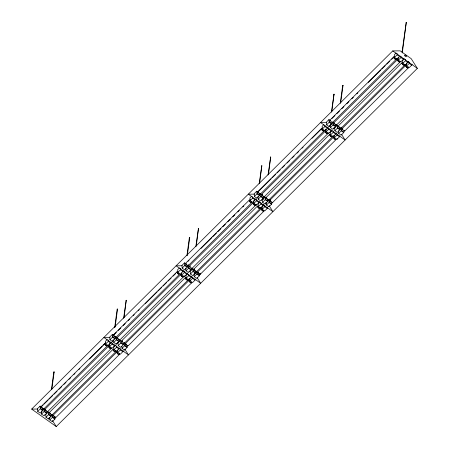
<?xml version="1.0" encoding="UTF-8"?>
<svg xmlns="http://www.w3.org/2000/svg" width="449" height="449" viewBox="0 0 449 449"><rect width="100%" height="100%" fill="white"/><g stroke="black" fill="none" stroke-linecap="round" stroke-linejoin="round"><path stroke-width="0.67" d="M53.807 371.963L54.161 372.025L53.807 371.963L51.472 389.21M117.178 309.08L117.526 309.176L117.178 309.08L114.647 327.736M123.598 318.262L126.231 300.213L124.047 317.634M189.383 237.476L189.742 237.538L189.383 237.476L186.958 255.414M195.815 246.624L198.447 228.575L196.269 245.996M259.18 183.776L261.812 165.726L259.629 183.147M268.036 174.992L270.668 156.942L268.581 173.673M331.396 112.138L334.028 94.088L331.85 111.509M342.677 85.422L343.036 85.484L342.677 85.422L340.252 103.354M402.029 52.23L406.25 22.456L402.293 52.982M40.831 407.479L40.73 408.242L41.594 409.275L42.565 409.544L42.666 408.781M44.647 410.19L44.546 410.947L45.411 411.98L46.382 412.255M51.831 389.272L54.161 372.025M49.104 413.349L48.997 414.107L49.867 415.14L50.832 415.415M52.92 416.055L52.814 416.818L53.684 417.851L54.655 418.12L54.756 417.362M105.218 343.614L105.111 344.377L105.981 345.41L106.946 345.679M107.227 346.005L105.947 345.651L104.802 344.288L104.943 343.289L41.577 406.137L41.443 407.142L42.588 408.5L43.862 408.859L107.227 346.005L107.362 345.006M110.033 346.353L108.759 345.994L108.619 346.998L109.764 348.357L111.043 348.716L111.178 347.711M109.034 346.325L108.927 347.083L109.797 348.115L110.768 348.39L110.869 347.627M113.053 335.841L112.946 336.604L113.816 337.637L114.781 337.906M115.101 327.108L117.526 309.176M114.489 349.513L113.21 349.154L113.075 350.158L114.214 351.522L115.494 351.876L115.629 350.871M113.485 349.485L113.384 350.242L114.248 351.275L115.219 351.55L115.32 350.787M116.869 338.552L116.762 339.315L117.632 340.348L118.603 340.617M117.301 352.19L117.2 352.953L118.065 353.986L119.036 354.255M119.311 354.587L118.031 354.227L116.892 352.869L117.026 351.864L53.667 414.713L53.532 415.718L54.671 417.082L55.951 417.435L119.311 354.587L119.445 353.582M121.32 341.711L121.219 342.475L122.083 343.507L123.054 343.777M122.24 341.459L122.341 340.696M125.136 344.422L125.035 345.18L125.9 346.213L126.871 346.488M177.434 271.976L177.333 272.739L178.197 273.772L179.168 274.042M181.25 274.687L181.149 275.45L182.013 276.483L182.984 276.752L183.085 275.989M183.259 277.078L181.98 276.724L180.84 275.36L180.975 274.361L117.616 337.21L117.481 338.215L118.62 339.573L119.9 339.932L183.259 277.078L183.394 276.079M185.269 264.208L185.168 264.966L186.032 265.999L187.003 266.268L187.104 265.511M187.317 255.475L189.742 237.538M185.706 277.847L185.6 278.61L186.47 279.643L187.435 279.912L187.542 279.149M251.799 201.73L251.659 202.735L250.385 202.376L249.24 201.017L249.375 200.013L186.015 262.861L185.88 263.866L187.02 265.23L188.299 265.584L188.434 264.579M189.085 266.914L188.984 267.677L189.848 268.71L190.819 268.979M187.85 279.239L187.71 280.238L186.436 279.884L185.291 278.52L185.431 277.521L122.066 340.37L121.932 341.375L123.071 342.733L124.351 343.092M190.006 266.661L190.107 265.903M189.523 280.558L189.416 281.315L190.286 282.348L191.252 282.623M191.527 282.949L190.253 282.595L189.108 281.231L189.248 280.227L125.883 343.081L125.748 344.08L126.887 345.444L128.167 345.797L191.527 282.949L191.667 281.944M193.541 270.074L193.435 270.837L194.305 271.87L195.27 272.139M194.563 269.063L194.456 269.821L195.326 270.854M197.358 272.784L197.251 273.548L198.121 274.58L199.087 274.85L199.193 274.086M262.744 208.948L261.464 208.594L198.104 271.443L197.964 272.448L199.109 273.806L200.389 274.165L200.523 273.16M249.655 200.344L249.549 201.101L250.419 202.134L251.384 202.404L251.491 201.646M253.472 203.049L253.365 203.812L254.235 204.845L255.2 205.114M255.475 205.446L254.201 205.086L253.056 203.728L253.197 202.724L189.832 265.572L189.697 266.577L190.836 267.935L192.116 268.294L255.475 205.446L255.616 204.441M257.49 192.57L257.384 193.334L258.254 194.361L259.219 194.636L259.326 193.873M257.922 206.209L257.821 206.972L258.686 208.005L259.657 208.274M261.307 195.281L261.2 196.039L262.07 197.072L263.035 197.341M260.066 207.601L259.932 208.605L258.652 208.246L257.513 206.888L257.647 205.883L194.288 268.732L194.148 269.737L195.293 271.095L196.567 271.454M262.328 194.265L262.222 195.029L263.092 196.061M261.464 208.594L261.329 209.593L262.469 210.957L263.748 211.311L263.883 210.312M261.739 208.92L261.638 209.683L262.502 210.716L263.473 210.985L263.574 210.222M265.757 198.441L265.656 199.199L266.521 200.232L267.492 200.507M269.574 201.146L269.473 201.91L270.337 202.942L271.308 203.212M321.871 128.706L321.77 129.469L322.635 130.502L323.606 130.771L323.707 130.008M323.881 131.097L322.601 130.743L321.462 129.379L321.596 128.375L258.237 191.229L258.096 192.234L259.241 193.592L260.515 193.951L323.881 131.097L324.015 130.092M325.688 131.417L325.587 132.174L326.451 133.207L327.422 133.476M327.697 133.808L326.417 133.448L325.278 132.09L325.413 131.086L262.053 193.934L261.913 194.939L263.058 196.303L264.338 196.656L327.697 133.808L327.832 132.803M329.706 120.933L329.605 121.696L330.47 122.729L331.441 122.998M330.138 134.577L330.037 135.334L330.907 136.367L331.873 136.642M333.523 123.643L333.422 124.407L334.286 125.434L335.257 125.709L335.358 124.945M332.282 135.963L332.148 136.967L330.874 136.608L329.729 135.25L329.863 134.245L266.504 197.1L266.369 198.099L267.509 199.463L268.788 199.816M333.955 137.282L333.854 138.045L334.724 139.078L335.689 139.347M340.707 102.726L343.036 85.484M337.974 126.803L337.873 127.567L338.737 128.599L339.708 128.869L339.814 128.105M341.145 127.179L341.004 128.184L339.73 127.825L338.585 126.466L338.72 125.462L402.085 62.613L401.95 63.612L403.09 64.976L404.369 65.33L404.504 64.33M341.79 129.514L341.689 130.272L342.559 131.304L343.524 131.579M342.71 129.261L342.817 128.498M394.087 57.068L393.986 57.831L394.851 58.864L395.822 59.133M396.097 59.464L394.823 59.105L393.678 57.747L393.812 56.742L330.453 119.591L330.318 120.596L331.457 121.954L332.737 122.313L396.097 59.464L396.231 58.46M397.904 59.779L397.803 60.542L398.673 61.575L399.638 61.844M399.913 62.17L398.639 61.816L397.494 60.452L397.629 59.448L334.269 122.302L334.135 123.307L335.274 124.665L336.554 125.024L399.913 62.17L400.053 61.165M402.36 62.939L402.259 63.702L403.123 64.735L404.094 65.004L404.195 64.241M406.177 65.649L406.076 66.407L406.94 67.44L407.911 67.715L408.012 66.952M408.186 68.04L406.906 67.681L405.767 66.323L405.902 65.318L342.542 128.173L342.402 129.172L343.547 130.536L344.821 130.889L408.186 68.04L408.321 67.036M126.371 300.426L126.023 300.37M198.587 228.794L198.239 228.732M261.947 165.939L261.604 165.883M270.803 157.156L270.461 157.094M334.168 94.307L333.82 94.245M406.384 22.669L406.042 22.607M41.605 407.164L40.107 406.104L37.52 408.669L37.727 411.374L40.185 413.114L42.767 410.549L43.604 408.584M42.2 410.521L41.336 411.374L41.544 414.079L44.002 415.825L46.584 413.26L47.426 411.295M49.379 412.682L48.374 411.969L45.792 414.534L45.994 417.239L48.453 418.984L48.874 418.002M48.453 418.984L51.04 416.419L51.876 414.455M49.609 417.244L49.811 419.95L52.269 421.695L52.69 420.713M52.269 421.695L54.857 419.13L55.693 417.166L54.829 418.019M107.204 339.545L105.481 341.257L105.683 343.962L108.142 345.702L108.563 344.72M108.142 345.702L110.729 343.137L111.15 342.155M113.827 335.532L112.323 334.466L109.741 337.031L109.943 339.736L112.402 341.481L113.03 340.005M112.402 341.481L114.989 338.916L115.825 336.946M111.021 342.25L109.298 343.962L109.5 346.667L111.958 348.413L114.546 345.848L114.966 344.866M113.558 339.741L113.76 342.447L116.218 344.187L116.639 343.204M116.218 344.187L118.805 341.622L119.642 339.657M115.477 345.416L113.749 347.122L113.956 349.827L116.414 351.573L119.002 349.008L119.417 348.026M122.094 341.397L120.596 340.336L118.008 342.901L118.216 345.607L120.669 347.352L123.256 344.781L124.092 342.817M117.565 349.833L117.773 352.538L120.231 354.283L122.818 351.719L123.234 350.736M121.875 346.286L122.033 348.312L124.491 350.057L124.906 349.075M124.491 350.057L127.073 347.492L127.909 345.528M179.426 267.907L177.697 269.619L177.905 272.324L180.363 274.07L182.951 271.505L183.366 270.517M186.043 263.894L184.545 262.828L181.957 265.393L182.165 268.098L184.618 269.843L187.205 267.278L188.041 265.314M181.57 273.003L181.722 275.035L184.18 276.775L184.595 275.793M184.18 276.775L186.767 274.21L187.182 273.228M185.774 268.104L185.981 270.809L188.44 272.554L191.021 269.989L191.858 268.019M187.693 273.778L185.97 275.49L186.172 278.195L188.631 279.935L189.051 278.952M188.631 279.935L191.218 277.37L191.639 276.388M194.316 269.765L192.812 268.698L190.224 271.263L190.432 273.969L192.89 275.714L195.478 273.149L196.314 271.185M189.787 278.195L189.989 280.9L192.447 282.646L195.034 280.081L195.455 279.098M198.132 272.47L196.628 271.409L194.047 273.974L194.249 276.679L196.707 278.425L199.294 275.854L200.131 273.89M251.642 196.269L249.919 197.981L250.121 200.686L252.579 202.432L255.167 199.867L255.588 198.885M258.265 192.256L256.761 191.19L254.173 193.76L254.381 196.466L256.839 198.205L257.255 197.223M256.839 198.205L259.427 195.641L260.263 193.676M253.736 200.692L253.938 203.397L256.396 205.142L256.817 204.16M256.396 205.142L258.983 202.578L259.404 201.59M257.995 196.466L258.197 199.171L260.656 200.916L263.243 198.351L264.079 196.387L263.215 197.24M259.909 202.14L258.186 203.852L258.394 206.557L260.852 208.302L261.267 207.32M260.852 208.302L263.44 205.737L263.855 204.755M266.532 198.127L265.033 197.06L262.446 199.625L262.648 202.331L265.106 204.076L265.735 202.606M265.106 204.076L267.694 201.511L268.53 199.547L267.671 200.4M263.731 204.851L262.003 206.562L262.21 209.268L264.669 211.008L267.256 208.443L267.671 207.46M266.263 202.336L266.47 205.041L268.923 206.787L269.344 205.805M268.923 206.787L271.51 204.222L272.347 202.258M323.858 124.637L322.135 126.343L322.343 129.048L324.801 130.794L325.424 129.323M324.801 130.794L327.388 128.229L327.804 127.247M330.481 120.618L328.982 119.557L326.395 122.122L326.597 124.828L329.055 126.573L329.476 125.591M329.055 126.573L331.643 124.008L332.479 122.038M325.952 129.054L326.159 131.759L328.617 133.505L329.033 132.522M328.617 133.505L331.205 130.94L331.62 129.957M334.297 123.329L332.799 122.263L330.211 124.833L330.413 127.538L332.872 129.278L335.459 126.713L336.295 124.749L335.437 125.602M332.131 130.507L330.408 132.214L330.61 134.919L333.068 136.664L333.489 135.682M333.068 136.664L335.656 134.099L336.077 133.117M338.748 126.489L337.25 125.428L334.662 127.993L334.87 130.698L337.328 132.444L339.915 129.873L340.752 127.909M334.275 135.598L334.426 137.63L336.885 139.375L337.306 138.393M336.885 139.375L339.472 136.81L339.893 135.828M338.479 130.698L338.686 133.404L341.145 135.149L343.732 132.584L344.568 130.62M396.08 52.999L394.357 54.711L394.559 57.416L397.017 59.161L397.438 58.174M398.173 57.416L398.375 60.121L400.834 61.867L403.421 59.302L403.842 58.319M404.347 58.87L402.624 60.581L402.832 63.287L405.29 65.026L407.872 62.462L408.293 61.479M406.44 63.287L406.648 65.992L409.106 67.737L411.688 65.172L412.109 64.19M31.655 409.09L392.746 50.911L400.194 50.855L411.217 58.679L417.346 68.371L56.254 426.55L31.655 409.09L37.744 409.045M41.089 407.058L43.082 405.082M44.081 404.094L48.065 400.143M49.059 399.15L52.55 395.692M54.043 394.211L57.029 391.247M59.021 389.272L61.513 386.802M64.005 384.333L65.997 382.357M68.983 379.388L70.476 377.906M73.962 374.449L74.961 373.461M78.945 369.51L79.939 368.522M89.402 359.133L102.355 346.291M103.349 345.303L105.841 342.834M113.311 335.42L116.297 332.456M118.289 330.481L120.781 328.011M123.273 325.542L125.265 323.566M128.251 320.597L129.744 319.116M133.235 315.658L134.229 314.67M138.213 310.719L139.207 309.731M145.184 303.805L157.139 291.945M158.138 290.958L161.623 287.5M163.116 286.019L166.601 282.556M168.094 281.074L171.086 278.111M173.078 276.135L175.57 273.666M188.019 261.312L189.018 260.325M200.967 248.471L211.928 237.6M212.921 236.612L216.407 233.154M217.905 231.673L220.891 228.709M222.884 226.734L225.376 224.259M227.862 221.789L230.354 219.32M232.846 216.85L234.838 214.875M237.824 211.911L239.317 210.429M242.808 206.972L243.801 205.984M249.279 200.546L250.278 199.558M257.748 192.15L271.196 178.809M272.189 177.821L275.675 174.364M277.173 172.882L280.159 169.918M282.152 167.943L284.644 165.468M287.136 162.998L289.622 160.529M292.114 158.059L294.106 156.084M297.092 153.12L298.591 151.639M302.076 148.181L303.069 147.188M312.038 138.298L322.494 127.92M331.957 118.536L334.948 115.573M336.941 113.597L339.427 111.128M341.919 108.652L343.912 106.677M346.897 103.713L348.89 101.738M351.881 98.774L353.374 97.293M356.86 93.835L357.859 92.848M368.315 82.47L380.769 70.123M381.762 69.129L385.248 65.672M386.746 64.19L389.732 61.227M391.724 59.251L394.716 56.288M37.727 411.374L40.315 408.803L40.107 406.104M105.683 343.962L108.271 341.392L108.17 340.039M109.943 339.736L112.531 337.171L112.323 334.466M177.905 272.324L180.492 269.759L180.386 268.407M182.165 268.098L184.747 265.533L184.545 262.828M250.121 200.686L252.708 198.121L252.607 196.769M254.381 196.466L256.968 193.895L256.761 191.19M322.343 129.048L324.93 126.483L324.823 125.131M326.597 124.828L329.184 122.263L328.982 119.557M394.559 57.416L397.146 54.851L397.045 53.498M188.299 265.584L251.659 202.735M43.059 409.668L43.923 408.809L45.422 409.875M115.281 338.03L116.139 337.177L117.644 338.237M187.065 266.818L188.361 265.539L189.86 266.605M254.168 200.265L255.026 199.407M259.286 195.186L260.577 193.901L262.081 194.967M397.017 59.161L399.604 56.591L397.146 54.851M108.759 345.994L45.394 408.848L45.259 409.847L46.404 411.211L47.678 411.565L111.043 348.716M41.544 414.079L44.131 411.514L43.923 408.809M109.5 346.667L112.087 344.102L111.986 342.75M113.76 342.447L116.347 339.876L116.139 337.177M181.722 275.035L184.309 272.464L184.202 271.112M185.981 270.809L188.563 268.244L188.361 265.539M253.938 203.397L256.525 200.832L256.424 199.479M258.197 199.171L260.785 196.606L260.577 193.901M326.159 131.759L328.747 129.194L328.64 127.842M330.413 127.538L333.001 124.968L332.799 122.263M398.375 60.121L400.963 57.556L400.862 56.204M113.21 349.154L49.85 412.008L49.716 413.007L50.855 414.371L52.135 414.724M45.994 417.239L48.582 414.674L48.374 411.969M113.956 349.827L116.544 347.262L116.437 345.91M118.216 345.607L120.798 343.042L120.596 340.336M186.172 278.195L188.76 275.63L188.659 274.277M190.432 273.969L193.019 271.404L192.812 268.698M258.394 206.557L260.981 203.992L260.875 202.639M262.648 202.331L265.236 199.766L265.033 197.06M330.61 134.919L333.197 132.354L333.096 131.001M334.87 130.698L337.457 128.133L337.25 125.428M402.832 63.287L405.419 60.716L405.312 59.363M50.9 415.965L52.191 414.68L53.695 415.746M123.121 344.327L124.412 343.042L125.911 344.108M267.986 200.624L268.85 199.771L270.349 200.838M339.775 129.419L341.066 128.133L342.57 129.2M406.873 62.86L408.163 61.58M52.118 414.882L116.863 350.658M123.84 343.743L189.585 278.526M196.056 272.105L261.801 206.894M268.771 199.973L333.023 136.243M340.993 128.341L405.239 64.605M49.811 419.95L52.398 417.385L52.191 414.68M117.773 352.538L120.36 349.973L120.259 348.62M122.033 348.312L124.614 345.747L124.412 343.042M189.989 280.9L192.576 278.335L192.475 276.982M194.249 276.679L196.836 274.115L196.628 271.409M262.21 209.268L264.798 206.703L264.691 205.35M266.47 205.041L269.052 202.477L268.85 199.771M334.426 137.63L337.014 135.065L336.913 133.712M338.686 133.404L341.274 130.839L341.066 128.133M406.648 65.992L409.235 63.427L409.129 62.074M200.389 274.165L263.748 211.311M326.619 122.498L320.53 122.549L345.124 140.004L341.521 134.307M254.403 194.136L248.308 194.181L272.908 211.642L269.305 205.939M182.182 265.769L176.092 265.819L200.692 283.28L197.083 277.577M109.966 337.407L103.876 337.457L128.47 354.912L124.867 349.215M336.279 124.693L335.308 124.424L334.443 123.391M260.24 193.62L259.275 193.351L258.405 192.318M268.513 199.491L267.542 199.221L266.678 198.189M115.808 336.896L114.837 336.621L113.967 335.588M43.587 408.528L42.616 408.259L41.751 407.226M55.676 417.11L54.705 416.835L53.835 415.802M392.746 50.911L417.346 68.371M400.963 57.556L403.421 59.302M405.419 60.716L407.872 62.462M409.235 63.427L411.688 65.172M329.184 122.263L331.643 124.008M333.001 124.968L335.459 126.713M337.457 128.133L339.915 129.873M341.274 130.839L343.732 132.584M324.93 126.483L327.388 128.229M328.747 129.194L331.205 130.94M333.197 132.354L335.656 134.099M337.014 135.065L339.472 136.81M256.968 193.895L259.427 195.641M260.785 196.606L263.243 198.351M265.236 199.766L267.694 201.511M269.052 202.477L271.51 204.222M262.373 198.823L263.473 199.603M252.708 198.121L255.167 199.867M256.525 200.832L258.983 202.578M260.981 203.992L263.44 205.737M264.798 206.703L267.256 208.443M184.747 265.533L187.205 267.278M188.563 268.244L191.021 269.989M193.019 271.404L195.478 273.149M196.836 274.115L199.294 275.854M180.492 269.759L182.951 271.505M184.309 272.464L186.767 274.21M188.76 275.63L191.218 277.37M192.576 278.335L195.034 280.081M112.531 337.171L114.989 338.916M116.347 339.876L118.805 341.622M120.798 343.042L123.256 344.781M124.614 345.747L127.073 347.492M108.271 341.392L110.729 343.137M112.087 344.102L114.546 345.848M116.544 347.262L119.002 349.008M120.36 349.973L122.818 351.719M40.315 408.803L42.767 410.549M44.131 411.514L46.584 413.26M48.582 414.674L51.04 416.419M52.398 417.385L54.857 419.13M338.894 126.551L339.764 127.583M270.494 200.894L271.359 201.927M198.273 272.532L199.143 273.564M186.189 263.956L187.053 264.989M126.057 344.17L126.921 345.202M117.784 338.299L118.654 339.332M50.019 413.097L50.889 414.13M45.568 409.937L46.432 410.97M52.651 420.848L56.254 426.55M45.209 414.214A1.089 0.516 45.2 0 1 44.878 414.904M117.43 342.581A1.089 0.516 45.2 0 1 117.037 343.255M189.646 270.943A1.089 0.516 45.2 0 1 189.613 271.606A1.089 0.516 45.2 0 1 188.821 271.398M261.969 199.71A1.089 0.516 45.2 0 1 261.475 199.985M334.084 127.673A1.089 0.516 45.2 0 1 334.05 128.335A1.089 0.516 45.2 0 1 333.253 128.128M113.799 334.499L113.664 335.504L114.804 336.862L116.083 337.221L179.443 274.373L178.163 274.013L177.024 272.655L177.159 271.651L113.799 334.499M270.32 199.805L270.186 200.81L271.325 202.168L272.605 202.527L335.964 139.678L334.69 139.319L333.545 137.961L333.68 136.956L270.32 199.805M404.779 55.659A1.089 0.516 45.2 0 0 406.25 56.703A1.089 0.516 45.2 0 0 405.638 55.266A1.089 0.516 45.2 0 0 404.779 55.659"/></g></svg>
